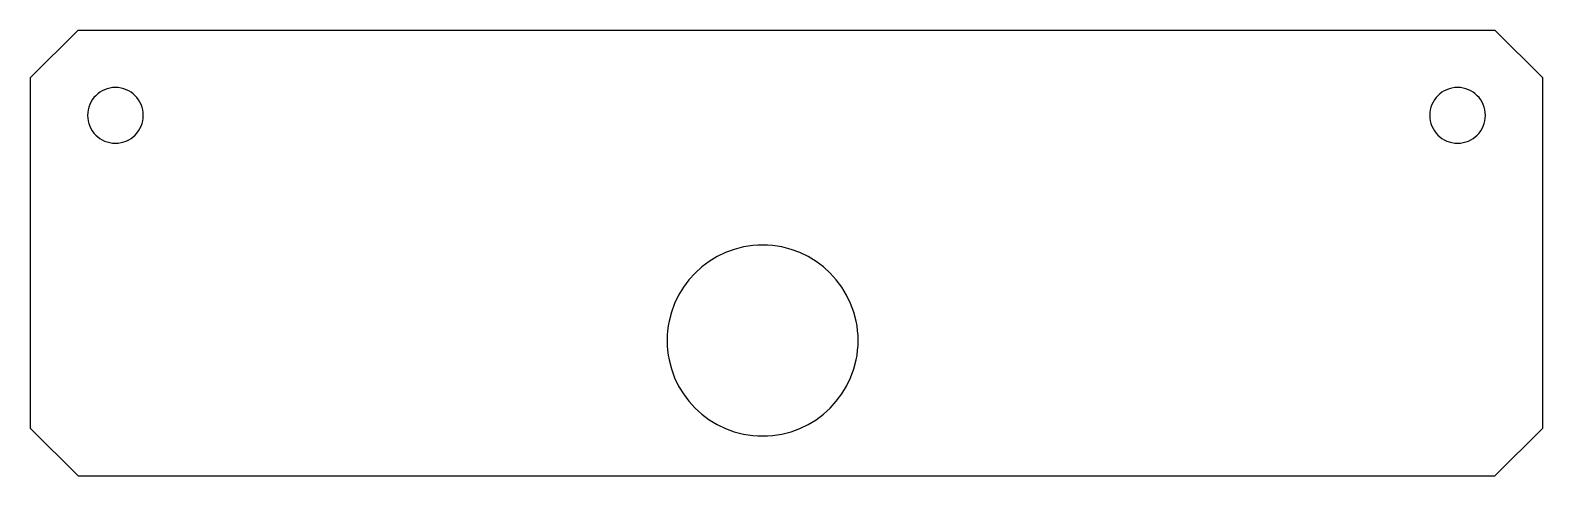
# Model space of a CAD drawing. Extents: x 1010 to 1960, y 910 to 1190.
import ezdxf

# ---------------------------------------------------------------- set-up
doc = ezdxf.new("R2010")
doc.units = 0

msp = doc.modelspace()

# ---------------------------------------------------------------- linework, layer by layer
at = {"layer": 'Layer 1'}
for p, q in [((1040, 1190), (1010, 1160)), ((1040, 1190), (1930, 1190)), ((1930, 1190), (1960, 1160)), ((1010, 1160), (1010, 940)), ((1960, 940), (1960, 1160)), ((1052.368368, 1150.003856), (1051.125625, 1148.874375)), ((1053.715576, 1151.011279), (1052.368368, 1150.003856)), ((1055.158453, 1151.887848), (1053.715576, 1151.011279)), ((1056.688203, 1152.624766), (1055.158453, 1151.887848)), ((1058.296029, 1153.213236), (1056.688203, 1152.624766)), ((1059.973135, 1153.644463), (1058.296029, 1153.213236)), ((1061.710724, 1153.90965), (1059.973135, 1153.644463)), ((1063.5, 1154), (1061.710724, 1153.90965)), ((1065.289276, 1153.90965), (1063.5, 1154)), ((1067.026865, 1153.644463), (1065.289276, 1153.90965)), ((1068.703971, 1153.213236), (1067.026865, 1153.644463)), ((1070.311797, 1152.624766), (1068.703971, 1153.213236)), ((1071.841547, 1151.887848), (1070.311797, 1152.624766)), ((1073.284424, 1151.011279), (1071.841547, 1151.887848)), ((1074.631632, 1150.003856), (1073.284424, 1151.011279)), ((1075.874375, 1148.874375), (1074.631632, 1150.003856)), ((1895.368368, 1150.003856), (1894.125625, 1148.874375)), ((1896.715576, 1151.011279), (1895.368368, 1150.003856)), ((1898.158453, 1151.887848), (1896.715576, 1151.011279)), ((1899.688203, 1152.624766), (1898.158453, 1151.887848)), ((1901.296029, 1153.213236), (1899.688203, 1152.624766)), ((1902.973135, 1153.644463), (1901.296029, 1153.213236)), ((1904.710724, 1153.90965), (1902.973135, 1153.644463)), ((1906.5, 1154), (1904.710724, 1153.90965)), ((1908.289276, 1153.90965), (1906.5, 1154)), ((1910.026865, 1153.644463), (1908.289276, 1153.90965)), ((1911.703971, 1153.213236), (1910.026865, 1153.644463)), ((1913.311797, 1152.624766), (1911.703971, 1153.213236)), ((1914.841547, 1151.887848), (1913.311797, 1152.624766)), ((1916.284424, 1151.011279), (1914.841547, 1151.887848)), ((1917.631632, 1150.003856), (1916.284424, 1151.011279)), ((1918.874375, 1148.874375), (1917.631632, 1150.003856)), ((1046.355537, 1140.026865), (1046.09035, 1138.289276)), ((1046.786764, 1141.703971), (1046.355537, 1140.026865)), ((1047.375234, 1143.311797), (1046.786764, 1141.703971)), ((1048.112152, 1144.841547), (1047.375234, 1143.311797)), ((1048.988721, 1146.284424), (1048.112152, 1144.841547)), ((1049.996144, 1147.631632), (1048.988721, 1146.284424)), ((1051.125625, 1148.874375), (1049.996144, 1147.631632)), ((1077.003856, 1147.631632), (1075.874375, 1148.874375)), ((1078.011279, 1146.284424), (1077.003856, 1147.631632)), ((1078.887848, 1144.841547), (1078.011279, 1146.284424)), ((1079.624766, 1143.311797), (1078.887848, 1144.841547)), ((1080.213236, 1141.703971), (1079.624766, 1143.311797)), ((1080.644463, 1140.026865), (1080.213236, 1141.703971)), ((1080.90965, 1138.289276), (1080.644463, 1140.026865)), ((1889.355537, 1140.026865), (1889.09035, 1138.289276)), ((1889.786764, 1141.703971), (1889.355537, 1140.026865)), ((1890.375234, 1143.311797), (1889.786764, 1141.703971)), ((1891.112152, 1144.841547), (1890.375234, 1143.311797)), ((1891.988721, 1146.284424), (1891.112152, 1144.841547)), ((1892.996144, 1147.631632), (1891.988721, 1146.284424)), ((1894.125625, 1148.874375), (1892.996144, 1147.631632)), ((1920.003856, 1147.631632), (1918.874375, 1148.874375)), ((1921.011279, 1146.284424), (1920.003856, 1147.631632)), ((1921.887848, 1144.841547), (1921.011279, 1146.284424)), ((1922.624766, 1143.311797), (1921.887848, 1144.841547)), ((1923.213236, 1141.703971), (1922.624766, 1143.311797)), ((1923.644463, 1140.026865), (1923.213236, 1141.703971)), ((1923.90965, 1138.289276), (1923.644463, 1140.026865)), ((1046.09035, 1138.289276), (1046, 1136.5)), ((1046, 1136.5), (1046.09035, 1134.710724)), ((1046.09035, 1134.710724), (1046.355537, 1132.973135)), ((1046.355537, 1132.973135), (1046.786764, 1131.296029)), ((1046.786764, 1131.296029), (1047.375234, 1129.688203)), ((1079.624766, 1129.688203), (1080.213236, 1131.296029)), ((1080.213236, 1131.296029), (1080.644463, 1132.973135)), ((1080.644463, 1132.973135), (1080.90965, 1134.710724)), ((1081, 1136.5), (1080.90965, 1138.289276)), ((1080.90965, 1134.710724), (1081, 1136.5)), ((1889.09035, 1138.289276), (1889, 1136.5)), ((1889, 1136.5), (1889.09035, 1134.710724)), ((1889.09035, 1134.710724), (1889.355537, 1132.973135)), ((1889.355537, 1132.973135), (1889.786764, 1131.296029)), ((1889.786764, 1131.296029), (1890.375234, 1129.688203)), ((1922.624766, 1129.688203), (1923.213236, 1131.296029)), ((1923.213236, 1131.296029), (1923.644463, 1132.973135)), ((1923.644463, 1132.973135), (1923.90965, 1134.710724)), ((1924, 1136.5), (1923.90965, 1138.289276)), ((1923.90965, 1134.710724), (1924, 1136.5)), ((1047.375234, 1129.688203), (1048.112152, 1128.158453)), ((1048.112152, 1128.158453), (1048.988721, 1126.715576)), ((1048.988721, 1126.715576), (1049.996144, 1125.368368)), ((1049.996144, 1125.368368), (1051.125625, 1124.125625)), ((1051.125625, 1124.125625), (1052.368368, 1122.996144)), ((1052.368368, 1122.996144), (1053.715576, 1121.988721)), ((1053.715576, 1121.988721), (1055.158453, 1121.112152)), ((1055.158453, 1121.112152), (1056.688203, 1120.375234)), ((1070.311797, 1120.375234), (1071.841547, 1121.112152)), ((1071.841547, 1121.112152), (1073.284424, 1121.988721)), ((1073.284424, 1121.988721), (1074.631632, 1122.996144)), ((1074.631632, 1122.996144), (1075.874375, 1124.125625)), ((1075.874375, 1124.125625), (1077.003856, 1125.368368)), ((1077.003856, 1125.368368), (1078.011279, 1126.715576)), ((1078.011279, 1126.715576), (1078.887848, 1128.158453)), ((1078.887848, 1128.158453), (1079.624766, 1129.688203)), ((1890.375234, 1129.688203), (1891.112152, 1128.158453)), ((1891.112152, 1128.158453), (1891.988721, 1126.715576)), ((1891.988721, 1126.715576), (1892.996144, 1125.368368)), ((1892.996144, 1125.368368), (1894.125625, 1124.125625)), ((1894.125625, 1124.125625), (1895.368368, 1122.996144)), ((1895.368368, 1122.996144), (1896.715576, 1121.988721)), ((1896.715576, 1121.988721), (1898.158453, 1121.112152)), ((1898.158453, 1121.112152), (1899.688203, 1120.375234)), ((1913.311797, 1120.375234), (1914.841547, 1121.112152)), ((1914.841547, 1121.112152), (1916.284424, 1121.988721)), ((1916.284424, 1121.988721), (1917.631632, 1122.996144)), ((1917.631632, 1122.996144), (1918.874375, 1124.125625)), ((1918.874375, 1124.125625), (1920.003856, 1125.368368)), ((1920.003856, 1125.368368), (1921.011279, 1126.715576)), ((1921.011279, 1126.715576), (1921.887848, 1128.158453)), ((1921.887848, 1128.158453), (1922.624766, 1129.688203)), ((1056.688203, 1120.375234), (1058.296029, 1119.786764)), ((1058.296029, 1119.786764), (1059.973135, 1119.355537)), ((1059.973135, 1119.355537), (1061.710724, 1119.09035)), ((1061.710724, 1119.09035), (1063.5, 1119)), ((1063.5, 1119), (1065.289276, 1119.09035)), ((1065.289276, 1119.09035), (1067.026865, 1119.355537)), ((1067.026865, 1119.355537), (1068.703971, 1119.786764)), ((1068.703971, 1119.786764), (1070.311797, 1120.375234)), ((1899.688203, 1120.375234), (1901.296029, 1119.786764)), ((1901.296029, 1119.786764), (1902.973135, 1119.355537)), ((1902.973135, 1119.355537), (1904.710724, 1119.09035)), ((1904.710724, 1119.09035), (1906.5, 1119)), ((1906.5, 1119), (1908.289276, 1119.09035)), ((1908.289276, 1119.09035), (1910.026865, 1119.355537)), ((1910.026865, 1119.355537), (1911.703971, 1119.786764)), ((1911.703971, 1119.786764), (1913.311797, 1120.375234)), ((1463.865346, 1054.690227), (1460.862588, 1054.308665)), ((1466.912407, 1054.921928), (1463.865346, 1054.690227)), ((1470, 1055), (1466.912407, 1054.921928)), ((1473.087593, 1054.921928), (1470, 1055)), ((1476.134654, 1054.690227), (1473.087593, 1054.921928)), ((1479.137412, 1054.308665), (1476.134654, 1054.690227)), ((1441.400431, 1047.758327), (1436.453423, 1044.752946)), ((1446.645286, 1050.284905), (1441.400431, 1047.758327)), ((1452.15783, 1052.30252), (1446.645286, 1050.284905)), ((1457.907903, 1053.781014), (1452.15783, 1052.30252)), ((1460.862588, 1054.308665), (1457.907903, 1053.781014)), ((1482.092097, 1053.781014), (1479.137412, 1054.308665)), ((1487.84217, 1052.30252), (1482.092097, 1053.781014)), ((1493.354714, 1050.284905), (1487.84217, 1052.30252)), ((1498.599569, 1047.758327), (1493.354714, 1050.284905)), ((1503.546577, 1044.752946), (1498.599569, 1047.758327)), ((1427.573588, 1037.426412), (1423.701078, 1033.165578)), ((1431.834422, 1041.298922), (1427.573588, 1037.426412)), ((1436.453423, 1044.752946), (1431.834422, 1041.298922)), ((1508.165578, 1041.298922), (1503.546577, 1044.752946)), ((1512.426412, 1037.426412), (1508.165578, 1041.298922)), ((1516.298922, 1033.165578), (1512.426412, 1037.426412)), ((1420.247054, 1028.546577), (1417.241673, 1023.599569)), ((1423.701078, 1033.165578), (1420.247054, 1028.546577)), ((1519.752946, 1028.546577), (1516.298922, 1033.165578)), ((1522.758327, 1023.599569), (1519.752946, 1028.546577)), ((1414.715095, 1018.354714), (1412.69748, 1012.84217)), ((1417.241673, 1023.599569), (1414.715095, 1018.354714)), ((1525.284905, 1018.354714), (1522.758327, 1023.599569)), ((1527.30252, 1012.84217), (1525.284905, 1018.354714)), ((1411.218986, 1007.092097), (1410.691335, 1004.137412)), ((1412.69748, 1012.84217), (1411.218986, 1007.092097)), ((1528.781014, 1007.092097), (1527.30252, 1012.84217)), ((1529.308665, 1004.137412), (1528.781014, 1007.092097)), ((1410.078072, 998.087593), (1410, 995)), ((1410.309773, 1001.134654), (1410.078072, 998.087593)), ((1410.691335, 1004.137412), (1410.309773, 1001.134654)), ((1529.690227, 1001.134654), (1529.308665, 1004.137412)), ((1529.921928, 998.087593), (1529.690227, 1001.134654)), ((1530, 995), (1529.921928, 998.087593)), ((1410, 995), (1410.078072, 991.912407)), ((1410.078072, 991.912407), (1410.309773, 988.865346)), ((1410.309773, 988.865346), (1410.691335, 985.862588)), ((1529.308665, 985.862588), (1529.690227, 988.865346)), ((1529.690227, 988.865346), (1529.921928, 991.912407)), ((1529.921928, 991.912407), (1530, 995)), ((1410.691335, 985.862588), (1411.218986, 982.907903)), ((1411.218986, 982.907903), (1412.69748, 977.15783)), ((1527.30252, 977.15783), (1528.781014, 982.907903)), ((1528.781014, 982.907903), (1529.308665, 985.862588)), ((1412.69748, 977.15783), (1414.715095, 971.645286)), ((1414.715095, 971.645286), (1417.241673, 966.400431)), ((1522.758327, 966.400431), (1525.284905, 971.645286)), ((1525.284905, 971.645286), (1527.30252, 977.15783)), ((1417.241673, 966.400431), (1420.247054, 961.453423)), ((1420.247054, 961.453423), (1423.701078, 956.834422)), ((1516.298922, 956.834422), (1519.752946, 961.453423)), ((1519.752946, 961.453423), (1522.758327, 966.400431)), ((1423.701078, 956.834422), (1427.573588, 952.573588)), ((1427.573588, 952.573588), (1431.834422, 948.701078)), ((1508.165578, 948.701078), (1512.426412, 952.573588)), ((1512.426412, 952.573588), (1516.298922, 956.834422)), ((1431.834422, 948.701078), (1436.453423, 945.247054)), ((1436.453423, 945.247054), (1441.400431, 942.241673)), ((1441.400431, 942.241673), (1446.645286, 939.715095)), ((1493.354714, 939.715095), (1498.599569, 942.241673)), ((1498.599569, 942.241673), (1503.546577, 945.247054)), ((1503.546577, 945.247054), (1508.165578, 948.701078)), ((1040, 910), (1010, 940)), ((1446.645286, 939.715095), (1452.15783, 937.69748)), ((1452.15783, 937.69748), (1457.907903, 936.218986)), ((1457.907903, 936.218986), (1460.862588, 935.691335)), ((1460.862588, 935.691335), (1463.865346, 935.309773)), ((1463.865346, 935.309773), (1466.912407, 935.078072)), ((1466.912407, 935.078072), (1470, 935)), ((1470, 935), (1473.087593, 935.078072)), ((1473.087593, 935.078072), (1476.134654, 935.309773)), ((1476.134654, 935.309773), (1479.137412, 935.691335)), ((1479.137412, 935.691335), (1482.092097, 936.218986)), ((1482.092097, 936.218986), (1487.84217, 937.69748)), ((1487.84217, 937.69748), (1493.354714, 939.715095)), ((1960, 940), (1930, 910)), ((1040, 910), (1930, 910))]:
    msp.add_line(p, q, dxfattribs=at)

doc.saveas('drawing.dxf')
